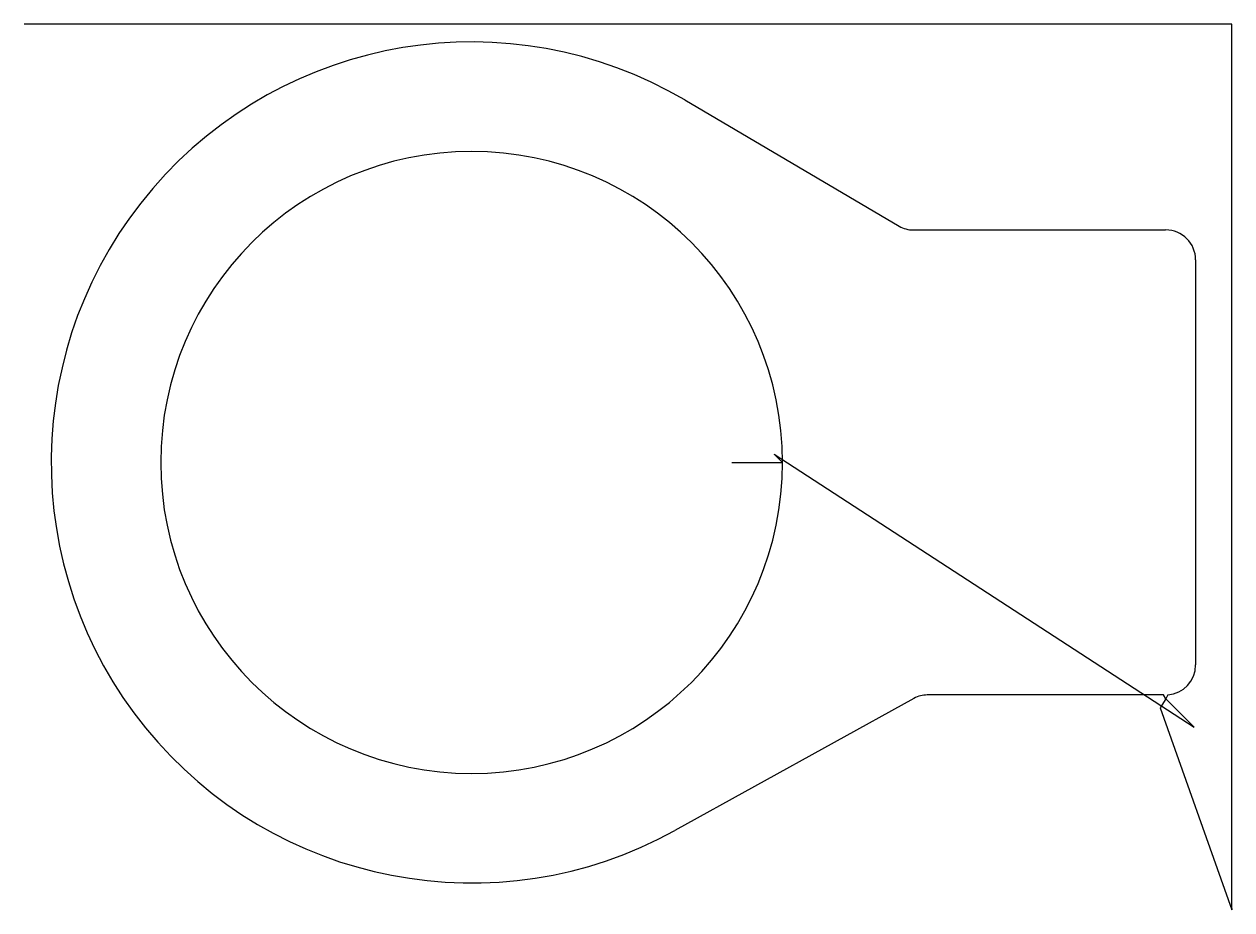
# Model space of a CAD drawing. Header units: metres. Extents: x 0 to 835, y 0 to 612.
import ezdxf

# ---------------------------------------------------------------- set-up
doc = ezdxf.new("R2010")
doc.units = ezdxf.units.M

msp = doc.modelspace()

# ---------------------------------------------------------------- linework, layer by layer
at = {"layer": 'TOOL_0'}
for p, q in [((0.999, 612.367), (-0.001, 612.367)), ((835.252, 612.367), (0.999, 612.367)), ((835.252, 1), (835.252, 612.367)), ((456.864, 559.947), (605.156, 472.734)), ((614.915, 470.077), (789.47, 470.077)), ((810.22, 449.327), (810.22, 169.327)), ((489.471, 309.326), (524.471, 309.326)), ((524.471, 309.326), (518.814, 314.983)), ((518.814, 314.983), (809.088, 126.226)), ((615.317, 146.174), (450.126, 54.864)), ((787.97, 148.576), (624.63, 148.576)), ((789.516, 146.004), (785.641, 139.673)), ((789.517, 146.004), (787.97, 148.576)), ((790.969, 148.631), (789.516, 146.004)), ((809.088, 126.226), (789.517, 146.004)), ((785.641, 139.673), (835.252, 0)), ((835.252, 0), (835.252, 1)), ((835.252, 1), (835.252, 0)), ((835.252, 0), (835.252, 1))]:
    msp.add_line(p, q, dxfattribs=at)
for centre, radius, start, end in [((309.47, 309.327), 290.75, 59.539471, 298.931895), ((309.471, 309.326), 215, 0, 180), ((614.915, 489.327), 19.25, 239.53853, 270), ((789.47, 449.327), 20.75, 0, 90), ((309.471, 309.326), 215, 180, 0), ((789.47, 169.327), 20.75, 274.142668, 0), ((624.63, 129.326), 19.25, 90, 118.932321)]:
    msp.add_arc(centre, radius, start, end, dxfattribs=at)

doc.saveas('drawing.dxf')
